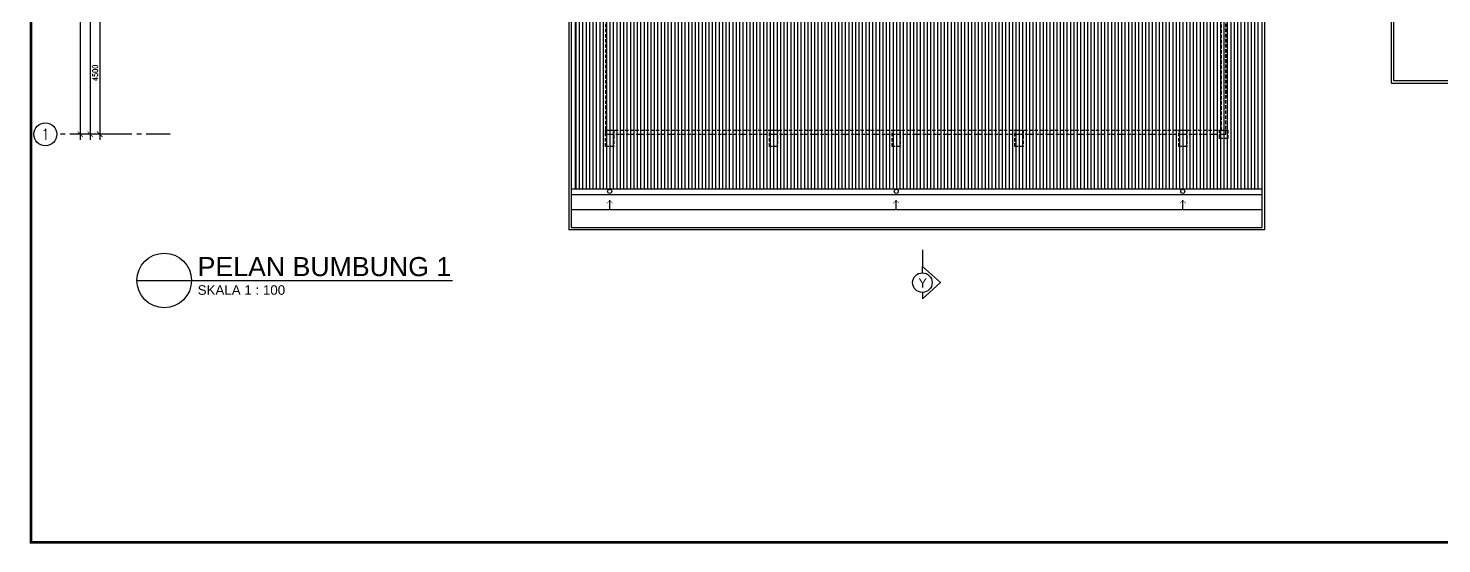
# Model space of a CAD drawing. Header units: inches. Extents: x -106706990 to 300603, y -86718466 to 1728185.
# Drawn here: x 221003 to 272799, y 2312 to 21206 of the extents above; entities that cross this region are included whole.
import ezdxf
from ezdxf.enums import TextEntityAlignment as Align

# ---------------------------------------------------------------- set-up
doc = ezdxf.new("R2010")
doc.units = ezdxf.units.IN
doc.header["$MEASUREMENT"] = 0
doc.linetypes.add('CENTER', pattern=[2, 1.25, -0.25, 0.25, -0.25])
doc.linetypes.add('HIDDEN', pattern=[0.375, 0.25, -0.125])
for name, color, linetype in [('A-BUBLE', 8, 'Continuous'), ('A-BUBLETEXT', 7, 'Continuous'), ('A-DIM100', 4, 'Continuous'), ('A-HATCH', 8, 'Continuous'), ('A-LINE', 3, 'Continuous'), ('A-PITCH', 9, 'Continuous'), ('A-RAIL SYM', 13, 'Continuous'), ('A-RFLINE', 3, 'Continuous'), ('A-RWDP', 4, 'Continuous'), ('A-SCALE', 2, 'Continuous'), ('A-SECLINE', 3, 'CENTER'), ('A-SUBTITLE', 2, 'Continuous'), ('A-WALL BELOW', 4, 'HIDDEN'), ('Grid', 8, 'CENTER')]:
    doc.layers.add(name, color=color, linetype=linetype)
doc.styles.add('ARIAL-DIM', font='arial.ttf', dxfattribs={"height": 700})
doc.styles.add('ARIAL-SPEC', font='arial.ttf', dxfattribs={"height": 200})
doc.styles.add('ARIAL-TAJUK1', font='arial.ttf', dxfattribs={"width": 0.75, "height": 150})
doc.styles.add('ROMANS', font='romans.shx', dxfattribs={"width": 0.75, "height": 200})
doc.styles.add('STYLE2', font='romans.shx', dxfattribs={"width": 0.75, "height": 1000})
doc.dimstyles.new('DIM 100', dxfattribs={"dimtxt": 200, "dimasz": 200, "dimexe": 100, "dimexo": 70, "dimgap": 70, "dimtad": 1, "dimtoh": 1, "dimdec": 0, "dimzin": 0, "dimdsep": 46, "dimtxsty": 'ROMANS', "dimblk": 'ARCHTICK', "dimcen": 0.09, "dimdle": 200, "dimclrd": 4, "dimclre": 4, "dimclrt": 2, "dimadec": 0, "dimazin": 0, "dimtfac": 1, "dimtdec": 0, "dimtmove": 1, "dimatfit": 3, "dimfxl": 1, "dimtzin": 0, "dimarcsym": 0})

# ---------------------------------------------------------------- blocks, each defined once
blk = doc.blocks.new('_ArchTick')
at = {"color": 0, "linetype": 'ByBlock', "const_width": 0.15}
blk.add_lwpolyline([(-0.5, -0.5), (0.5, 0.5)], dxfattribs=at)
blk = doc.blocks.new('*D341')
at = {"layer": 'A-DIM100', "color": 4, "lineweight": -2, "transparency": 16777216}
for p, q in [((224169, 21820), (223523, 21820)), ((223623, 22020), (223623, 17120)), ((224169, 17320), (223523, 17320))]:
    blk.add_line(p, q, dxfattribs=at)
at = {"layer": 'DEFPOINTS', "color": 0, "transparency": 16777216}
for p in [(224239, 21820), (223623, 17320), (224239, 17320)]:
    blk.add_point(p, dxfattribs=at)
at = {"layer": 'A-DIM100', "color": 4, "lineweight": -2, "transparency": 16777216, "xscale": 200, "yscale": 200, "zscale": 200}
for p, rotation in [((223623, 21820), 90), ((223623, 17320), 270)]:
    blk.add_blockref('_ArchTick', p, dxfattribs=dict(at, rotation=rotation))
at = {"layer": 'A-DIM100', "color": 2, "transparency": 16777216, "insert": (223453, 19570), "char_height": 200, "attachment_point": 5, "rotation": 90, "style": 'ROMANS'}
blk.add_mtext('4500', dxfattribs=at)
blk = doc.blocks.new('*D342')
at = {"layer": 'A-DIM100', "color": 4, "lineweight": -2, "transparency": 16777216}
for p, q in [((223819, 28120), (223173, 28120)), ((223273, 28320), (223273, 17120)), ((223819, 17320), (223173, 17320))]:
    blk.add_line(p, q, dxfattribs=at)
at = {"layer": 'DEFPOINTS', "color": 0, "transparency": 16777216}
for p in [(223889, 28120), (223273, 17320), (223889, 17320)]:
    blk.add_point(p, dxfattribs=at)
at = {"layer": 'A-DIM100', "color": 4, "lineweight": -2, "transparency": 16777216, "xscale": 200, "yscale": 200, "zscale": 200}
for p, rotation in [((223273, 28120), 90), ((223273, 17320), 270)]:
    blk.add_blockref('_ArchTick', p, dxfattribs=dict(at, rotation=rotation))
at = {"layer": 'A-DIM100', "color": 2, "transparency": 16777216, "insert": (223103, 22720), "char_height": 200, "attachment_point": 5, "rotation": 90, "style": 'ROMANS'}
blk.add_mtext('10800', dxfattribs=at)
blk = doc.blocks.new('*D343')
at = {"layer": 'A-DIM100', "color": 4, "lineweight": -2, "transparency": 16777216}
for p, q in [((223453, 47920), (222807, 47920)), ((222907, 48120), (222907, 17120)), ((223453, 17320), (222807, 17320))]:
    blk.add_line(p, q, dxfattribs=at)
at = {"layer": 'DEFPOINTS', "color": 0, "transparency": 16777216}
for p in [(223523, 47920), (222907, 17320), (223523, 17320)]:
    blk.add_point(p, dxfattribs=at)
at = {"layer": 'A-DIM100', "color": 4, "lineweight": -2, "transparency": 16777216, "xscale": 200, "yscale": 200, "zscale": 200}
for p, rotation in [((222907, 47920), 90), ((222907, 17320), 270)]:
    blk.add_blockref('_ArchTick', p, dxfattribs=dict(at, rotation=rotation))
at = {"layer": 'A-DIM100', "color": 2, "transparency": 16777216, "insert": (222737, 32620), "char_height": 200, "attachment_point": 5, "rotation": 90, "style": 'ROMANS'}
blk.add_mtext('30600', dxfattribs=at)
blk = doc.blocks.new('FALL')
at = {"layer": 'A-RAIL SYM'}
blk.add_line((0, 0), (724, 0), dxfattribs=at)
at = {"layer": 'A-RAIL SYM', "const_width": 35}
for points in [[(724, 0), (500, 214)], [(724, 0), (500, -214)]]:
    blk.add_lwpolyline(points, dxfattribs=at)

msp = doc.modelspace()

# ---------------------------------------------------------------- hatches: boundary and pattern name
at = {"layer": 'A-HATCH'}
h = msp.add_hatch(dxfattribs=at)
h.set_pattern_fill('ANSI31', color=8, scale=1000, angle=45)
h.set_pattern_definition([(90, (127453.97, -331821.74), (-125, 2e-14), [])])
h.paths.add_polyline_path([(263009.4, 28720.5), (263609.4, 28720.5), (263609.4, 27820.5), (263009.4, 27820.5)], flags=16)
h.paths.add_polyline_path([(257009.4, 28720.5), (257609.4, 28720.5), (257609.4, 27820.5), (257009.4, 27820.5)], flags=16)
h.paths.add_polyline_path([(252509.4, 28720.5), (253109.4, 28720.5), (253109.4, 27820.5), (252509.4, 27820.5)], flags=16)
h.paths.add_polyline_path([(248009.4, 28720.5), (248609.4, 28720.5), (248609.4, 27820.5), (248009.4, 27820.5)], flags=16)
h.paths.add_polyline_path([(242009.4, 28720.5), (242609.4, 28720.5), (242609.4, 27820.5), (242009.4, 27820.5)], flags=16)
edge = h.paths.add_edge_path()
edge.add_line((266224.4, 15305.5), (240894.4, 15305.5))
edge.add_line((266074.4, 15305.5), (266074.4, 29385.5))
edge.add_line((266074.4, 29385.5), (241044.4, 29385.5))
edge.add_line((241044.4, 29385.5), (241044.4, 15305.5))

# ---------------------------------------------------------------- linework, layer by layer
at = {"color": 8}
for p, q in [((266224.4, 15305.5), (240894.4, 15305.5)), ((266224.4, 15105.5), (240894.4, 15105.5)), ((266224.4, 14545.5), (240894.4, 14545.5))]:
    msp.add_line(p, q, dxfattribs=at)
at = {"color": 7}
msp.add_lwpolyline([(221103.2, 58362.5, 100, 100, 0), (221103.2, 2362.5, 100, 100, 0)], format="xyseb", dxfattribs=at)
at = {"color": 8}
msp.add_lwpolyline([(240894.4, 13905.5), (266224.4, 13905.5), (266224.4, 29535.5), (240894.4, 29535.5)], close=True, dxfattribs=at)
at = {"color": 7, "const_width": 100}
msp.add_lwpolyline([(221052.6, 2362.5), (300552.6, 2362.5)], dxfattribs=at)
at = {"layer": 'A-BUBLE'}
msp.add_circle((221629.4, 17320.5), 420, dxfattribs=at)
at = {"layer": 'A-HATCH', "color": 8}
for p, q in [((270959.4, 19195.5), (270959.4, 27970.5)), ((271044.4, 19280.5), (271044.4, 28120.5)), ((270959.4, 19195.5), (288559.4, 19195.5)), ((288474.4, 19280.5), (271044.4, 19280.5))]:
    msp.add_line(p, q, dxfattribs=at)
at = {"layer": 'A-LINE', "color": 8}
msp.add_line((224984.6, 11964.9), (236549.4, 11964.9), dxfattribs=at)
at = {"layer": 'A-LINE'}
msp.add_circle((225984.6, 11964.9), 1000, dxfattribs=at)
at = {"layer": 'A-RFLINE', "color": 8}
for p, q in [((240809.4, 29620.5), (240809.4, 13820.5)), ((266309.4, 29620.5), (266309.4, 13820.5)), ((266309.4, 13820.5), (240809.4, 13820.5))]:
    msp.add_line(p, q, dxfattribs=at)
msp.add_lwpolyline([(266074.4, 15305.5), (266074.4, 29385.5), (241044.4, 29385.5), (241044.4, 15305.5)], dxfattribs=at)
at = {"layer": 'A-RWDP', "color": 8}
for centre in [(242309.4, 15230.5), (252809.4, 15230.5), (263309.4, 15230.5)]:
    msp.add_circle(centre, 75, dxfattribs=at)
at = {"layer": 'A-SECLINE', "color": 8, "linetype": 'CENTER', "ltscale": 500}
for p in [(253768.4, 13084.8), (253768.4, 12240.6)]:
    msp.add_line(p, (253768.4, 12477.4), dxfattribs=at)
at = {"layer": 'A-SECLINE', "color": 8, "linetype": 'Continuous', "ltscale": 500}
for p, q in [((254425.5, 11883.4), (253768.4, 12477.4)), ((254425.5, 11883.4), (253768.4, 11289.3)), ((253768.4, 11526.1), (253768.4, 11289.3))]:
    msp.add_line(p, q, dxfattribs=at)
msp.add_circle((253768.4, 11883.4), 357.3, dxfattribs=at)
at = {"layer": 'A-WALL BELOW', "color": 8, "ltscale": 500}
msp.add_line((264884.4, 28120.5), (264884.4, 18670.5), dxfattribs=at)
for points in [[(242159.4, 17320.5), (264884.4, 17320.5), (264884.4, 28120.5), (242159.4, 28120.5)], [(242309.4, 17470.5), (264734.4, 17470.5), (264734.4, 27970.5), (242309.4, 27970.5)], [(242459.4, 16870.5), (242159.4, 16870.5), (242159.4, 17470.5), (242459.4, 17470.5)], [(248459.4, 16870.5), (248159.4, 16870.5), (248159.4, 17470.5), (248459.4, 17470.5)], [(252959.4, 16870.5), (252659.4, 16870.5), (252659.4, 17470.5), (252959.4, 17470.5)], [(257459.4, 16870.5), (257159.4, 16870.5), (257159.4, 17470.5), (257459.4, 17470.5)], [(263459.4, 16870.5), (263159.4, 16870.5), (263159.4, 17470.5), (263459.4, 17470.5)], [(264959.4, 17170.5), (264659.4, 17170.5), (264659.4, 17470.5), (264959.4, 17470.5)]]:
    msp.add_lwpolyline(points, close=True, dxfattribs=at)
at = {"layer": 'Grid', "ltscale": 700}
msp.add_line((226203.8, 17320.5), (222049.4, 17320.5), dxfattribs=at)

# ---------------------------------------------------------------- block references
at = {"layer": 'A-PITCH', "color": 8, "xscale": 0.5, "yscale": 0.5, "zscale": 0.5, "rotation": 90}
for p in [(242309.4, 14538.2), (252809.4, 14538.2), (263309.4, 14538.2)]:
    msp.add_blockref('FALL', p, dxfattribs=at)

# ---------------------------------------------------------------- texts
at = {"layer": 'A-BUBLETEXT', "color": 3, "style": 'STYLE2', "width": 0.75}
msp.add_text('1', height=400, dxfattribs=at).set_placement((221629.4, 17119.5), align=Align.CENTER)
at = {"layer": 'A-SCALE', "color": 8, "style": 'ARIAL-DIM'}
msp.add_text('SKALA 1 : 100', height=350, dxfattribs=at).set_placement((227209.2, 11437.2))
at = {"layer": 'A-SECLINE', "color": 8, "linetype": 'CENTER', "ltscale": 500, "style": 'ARIAL-SPEC'}
msp.add_attdef('Y', (253620.7, 11703.9), 'T1', height=337.5, dxfattribs=at)
at = {"layer": 'A-SUBTITLE', "color": 8, "style": 'ARIAL-TAJUK1'}
msp.add_text('PELAN BUMBUNG 1', height=700, dxfattribs=at).set_placement((227209.2, 12121.3))

# ---------------------------------------------------------------- dimensions: what is measured, and where the dimension line sits
at = {"layer": 'A-DIM100'}
for base, p1, p2, picture, middle in [((222907.3, 17320.5), (223523, 47920.5), (223523, 17320.5), '*D343', (222737.3, 32620.5)), ((223273.5, 17320.5), (223889.1, 28120.5), (223889.1, 17320.5), '*D342', (223103.5, 22720.5)), ((223623.5, 17320.5), (224239.1, 21820.5), (224239.1, 17320.5), '*D341', (223453.5, 19570.5))]:
    dim = msp.add_linear_dim(base=base, p1=p1, p2=p2, angle=90, dimstyle='DIM 100', dxfattribs=at)
    dim.commit()
    dim.dimension.update_dxf_attribs({"geometry": picture, "text_midpoint": middle})

doc.saveas('drawing.dxf')
